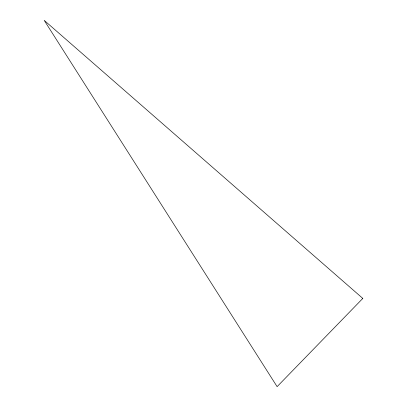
<?xml version="1.0" encoding="UTF-8"?>
<svg xmlns="http://www.w3.org/2000/svg" width="407" height="407" viewBox="0 0 407 407"><rect width="100%" height="100%" fill="white"/><g stroke="black" fill="none" stroke-linecap="round" stroke-linejoin="round"><path stroke-width="0.61" d="M362.81 298.417L277.111 386.65L44.19 20.35L362.81 298.417"/></g></svg>
